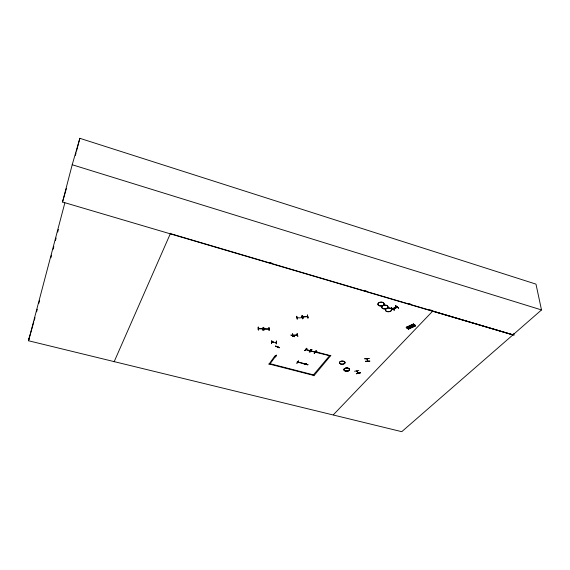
<?xml version="1.0" encoding="UTF-8"?>
<svg xmlns="http://www.w3.org/2000/svg" width="570" height="570" viewBox="0 0 570 570"><rect width="100%" height="100%" fill="white"/><g stroke="black" fill="none" stroke-linecap="round" stroke-linejoin="round"><path stroke-width="0.85" d="M317.868 352.367L313.721 351.455L317.967 352.431M329.617 355.701L315.495 352.246L315.887 352.075M316.079 350.671L314.163 353.001M315.83 352.346L316.2 351.583M268.969 363.952L313.892 375.473M311.391 350.828C310.301 351.184 316.592 352.296 315.153 351.626M313.115 375.274L329.994 355.253M313.464 374.861L269.289 363.517M311.918 349.545L310.016 351.882M309.66 350.657L309.653 350.279M302.848 316.792L307.615 316.557L307.672 316.172M307.971 318.017L307.458 315.082L307.928 317.839M307.914 364.572L303.846 363.496M297.419 362.05L305.606 364.18M305.876 349.253L305.94 349.674L310.023 350.757M305.947 349.659L306.005 349.168L306.339 349.745M310.108 350.671L305.983 349.553L306.04 349.189M305.598 364.487L306.019 363.717M305.969 364.237L306.161 363.76M307.216 316.685L307.144 316.186L307.622 316.179L307.586 316.685L307.13 316.578M307.251 316.706L307.202 316.3M306.852 348.405L304.729 350.692L306.852 348.192M307.928 318.053L307.451 314.925M304.964 350.543L306.81 348.363M303.112 318.096L302.307 315.41M303.375 316.507L303.318 316.756M301.38 317.212L301.915 317.454M301.687 315.837L302.456 318.936L301.915 316.008M296.749 363.111L298.559 360.867M296.763 316.279L297.39 318.986M297.148 333.685L297.846 336.435L297.113 333.507M301.865 317.568C297.975 318.523 296.92 316.941 297.554 317.811L297.105 317.326L297.59 317.305M297.227 361.779L297.611 362.235M297.412 362.363L297.768 361.615M297.219 317.818L297.205 317.305M296.863 335.046L296.813 334.797M294.505 336.613L290.85 334.996L294.519 336.777M292.403 333.714L292.894 336.606M293.194 335.324L293.18 334.961M279.15 347.814L275.502 346.132L279.3 347.529M277.412 346.859L277.74 346.375M277.54 346.916L277.868 346.432M276.215 342.577L275.816 342.185M270.087 363.724L275.673 356.2M276.251 343.817L276.457 341.145L276.215 343.639M276.208 343.845L276.436 340.981M275.517 356.507L275.973 356.257M274.377 357.511L276.343 355.082M258.224 327.166L258.345 329.774M258.303 329.937L258.203 327.194M258.331 329.987L258.438 327.152M268.954 364.259L274.861 355.986M258.858 328.683L258.851 328.178C255.531 329.517 271.89 328.577 258.402 328.555M272.161 342.328C271.897 341.266 272.317 342.656 271.797 342.185M271.612 343.368L271.769 340.732M271.79 342.335L271.769 341.822M268.434 329.097L268.385 328.719M268.983 330.408L268.869 327.437M264.195 330.13L263.874 327.501M264.708 328.634L264.637 328.869M262.599 328.89L262.62 328.534M263.062 330.051L263.219 327.266M258.488 328.178L258.395 328.648M258.923 328.683L258.901 328.206M271.569 343.525L271.762 340.874M271.762 342.207L276.322 342.477M272.232 341.872L273.657 342.15M275.859 342.556L276.222 342.456M366.995 358.73L367.757 361.173L367.65 360.646M358.423 373.115L356.97 371.148M307.814 364.893L303.753 363.795M307.9 364.743L303.831 363.667M29.711 335.894L28.5 340.753L401.757 431.682L512.872 334.925L62.515 202.022L72.205 164.744L79.857 138.318L535.978 284.124L541.5 309.938L512.872 334.925M75.404 155.375L76.074 152.817M76.515 151.114L79.857 138.318M64.838 202.941L28.5 340.753L33.822 321.936M36.601 311.826L37.285 309.254M38.874 303.247L39.551 300.668M50.901 257.768L51.578 255.196M53.167 249.19L53.851 246.618M55.44 240.611L56.117 238.032M57.705 232.026L58.389 229.454M395.252 308L394.932 307.793M34.307 320.226L35.026 317.661M62.515 202.022L66.412 188.513M275.638 346.019L279.293 347.743M391.412 307.779C400.439 315.082 384.878 303.19 394.376 309.902M277.455 346.809L277.854 346.695M114.107 361.822L170.537 233.237M302.841 318.309L302.335 315.381M297.141 319.186L296.585 316.286M311.883 349.695L310.009 352.089M274.569 357.533L276.293 355.245M301.466 317.59L301.865 317.454M307.686 316.649L302.855 316.906M292.652 335.245L297.269 335.017M297.341 335.132L292.674 335.345M297.319 362.05L297.604 362.128M309.132 351.875L311.07 349.51M314.668 351.612L314.69 351.882M314.163 353.208L316.115 350.856M314.384 353.25L316.307 350.935M313.885 375.78L330.799 355.466M268.883 329.111L264.195 329.004M333.329 414.818L432.758 311.07L514.083 335.203L513.769 333.471M394.974 308.185L394.682 307.95M264.216 328.883L268.883 328.983M415.423 325.548L408.17 328.911L415.437 325.605M414.654 324.871L415.594 325.598M415.566 325.755L408.476 329.161M408.376 329.075L407.486 328.291L407.735 328.591L414.853 325.099L407.543 328.434M414.853 325.099L407.664 328.427M407.073 328.028L414.326 324.793L407.13 328.128M414.426 324.686L407.301 328.256L406.26 327.451M413.478 323.959L413.763 324.344L406.567 327.686M392.595 308.705L396.677 306.738M392.716 308.769L396.798 306.667M393.072 308.869L397.176 307.102M395.523 305.841L398.686 308.071L395.73 305.712M406.239 327.429L413.492 324.045L414.497 324.936M413.507 324.102L406.239 327.437L413.692 324.245M414.248 324.636L407.244 328.113M407.172 328.156L414.183 324.686M407.415 328.334L414.682 325.014M415.616 325.748L408.234 328.869M275.495 356.392L275.894 356.471M315.06 352.096L310.971 350.978M354.561 371.291L358.779 370.407M356.392 373.749L360.511 372.794L356.392 373.756M303.29 316.899L302.955 316.913M364.722 358.779L369.274 358.48L364.722 358.786M365.441 361.537L369.944 361.102L365.399 361.202M395.58 305.784L398.48 308.106M358.274 373.158L356.642 371.02M272.225 341.979L273.664 342.057M297.754 361.921L305.947 364.052M274.847 356.3L275.659 356.514M306.168 364.031L305.812 364.223M296.97 363.368L298.58 361.031M316.2 351.897L330.799 355.78M269.403 262.435L271.961 263.19M364.009 290.379L366.567 291.135M408.327 303.468L410.885 304.223M429.637 309.767L432.195 310.522M170.373 233.614L512.836 334.704M72.205 164.744L541.5 309.938M367.55 361.166L366.98 358.958M269.197 330.429L269.097 327.629M407.03 327.052L407.97 327.771M408.205 327.95L409.153 328.676M360.447 372.702L356.293 373.428M311.063 349.353L309.36 351.932M292.339 333.906L292.866 336.635M302.577 315.395L303.112 318.309M414.86 325.94L413.927 325.206M414.376 326.161L413.435 325.434M413.692 325.028L412.744 324.294M413.642 326.503L412.701 325.776M413.2 325.256L412.26 324.522M412.993 326.802L412.053 326.076M412.466 325.591L411.526 324.864M412.267 327.137L411.326 326.418M411.818 325.897L410.877 325.171M411.091 326.232L410.144 325.506M263.24 327.429L263.048 330.265L263.24 327.429M397.304 307.23L393.236 309.182L397.319 307.259M340.425 363.895A2.8 1.546 -0.5 0 0 345.014 363.005A2.8 1.546 -0.5 0 0 341.366 361.259A2.8 1.546 -0.5 0 0 340.425 363.895M340.425 363.738A2.793 1.546 -0.5 0 0 345.007 362.848A2.793 1.546 -0.5 0 0 341.366 361.109A2.793 1.546 -0.5 0 0 340.425 363.738M344.928 370.799A2.764 1.511 -0.6 0 0 349.467 369.93A2.786 1.518 -0.6 0 0 345.876 368.22A2.786 1.518 -0.6 0 0 344.914 370.806A2.786 1.518 -0.6 0 0 349.488 369.937A2.764 1.511 -0.6 0 0 345.876 368.227A2.764 1.511 -0.6 0 0 344.928 370.799M344.928 370.643A2.757 1.503 -0.6 0 0 349.46 369.773A2.757 1.503 -0.6 0 0 345.876 368.078A2.757 1.503 -0.6 0 0 344.928 370.643A2.786 1.518 -0.6 0 0 349.481 369.845A2.786 1.518 -0.6 0 0 345.869 368.127A2.786 1.518 -0.6 0 0 344.914 370.714M379.093 305.677A3.128 1.902 -3.3 0 0 384.123 304.266A3.128 1.902 -3.3 0 0 379.855 302.385A3.128 1.902 -3.3 0 0 379.093 305.677M379.078 305.591A3.149 1.917 -3.3 0 0 384.13 304.166A3.149 1.917 -3.3 0 0 379.841 302.278A3.149 1.917 -3.3 0 0 379.078 305.591M382.955 308.634A3.121 1.881 -3.4 0 0 387.971 307.237A3.121 1.881 -3.4 0 0 383.738 305.37A3.121 1.881 -3.4 0 0 382.955 308.634M382.94 308.548A3.135 1.895 -3.4 0 0 387.978 307.137A3.135 1.895 -3.4 0 0 383.724 305.264A3.135 1.895 -3.4 0 0 382.94 308.548M386.617 311.434A3.107 1.867 -3.6 0 0 391.618 310.052A3.107 1.867 -3.6 0 0 387.415 308.199A3.107 1.867 -3.6 0 0 386.617 311.434M386.595 311.348A3.121 1.874 -3.6 0 0 391.626 309.952A3.121 1.874 -3.6 0 0 387.401 308.099A3.121 1.874 -3.6 0 0 386.595 311.348"/></g></svg>
